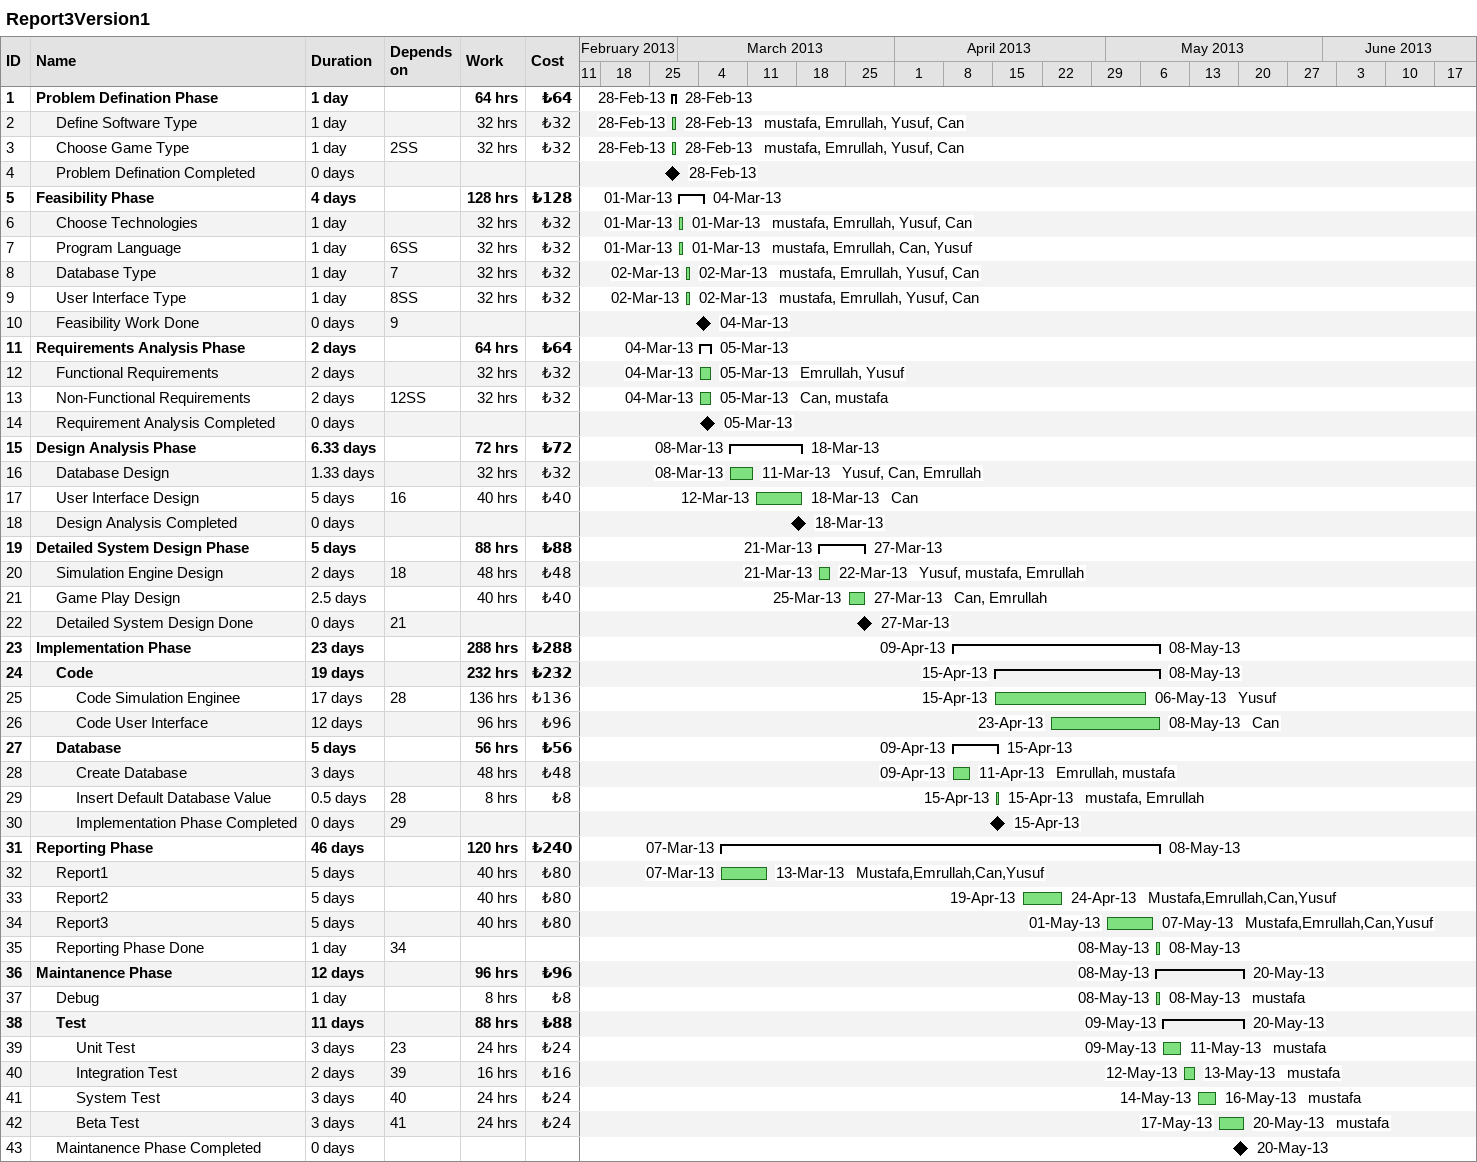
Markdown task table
Report3Version1

| ID | Level | Task | Duration | Start | Finish | Predecessors | Resources | Work (h) | Cost (₺) |
|---|---|---|---|---|---|---|---|---|---|
| 1 | 1 | **Problem Defination Phase** | 1d | 2013-02-28 | 2013-02-28 |  |  | 64 | 64 |
| 2 | 2 | Define Software Type | 1d | 2013-02-28 | 2013-02-28 |  | mustafa, Emrullah, Yusuf, Can | 32 | 32 |
| 3 | 2 | Choose Game Type | 1d | 2013-02-28 | 2013-02-28 | 2SS | mustafa, Emrullah, Yusuf, Can | 32 | 32 |
| 4 | 2 | Problem Defination Completed | 0d | 2013-02-28 | 2013-02-28 |  |  |  |  |
| 5 | 1 | **Feasibility Phase** | 4d | 2013-03-01 | 2013-03-04 |  |  | 128 | 128 |
| 6 | 2 | Choose Technologies | 1d | 2013-03-01 | 2013-03-01 |  | mustafa, Emrullah, Yusuf, Can | 32 | 32 |
| 7 | 2 | Program Language | 1d | 2013-03-01 | 2013-03-01 | 6SS | mustafa, Emrullah, Can, Yusuf | 32 | 32 |
| 8 | 2 | Database Type | 1d | 2013-03-02 | 2013-03-02 | 7 | mustafa, Emrullah, Yusuf, Can | 32 | 32 |
| 9 | 2 | User Interface Type | 1d | 2013-03-02 | 2013-03-02 | 8SS | mustafa, Emrullah, Yusuf, Can | 32 | 32 |
| 10 | 2 | Feasibility Work Done | 0d | 2013-03-04 | 2013-03-04 | 9 |  |  |  |
| 11 | 1 | **Requirements Analysis Phase** | 2d | 2013-03-04 | 2013-03-05 |  |  | 64 | 64 |
| 12 | 2 | Functional Requirements | 2d | 2013-03-04 | 2013-03-05 |  | Emrullah, Yusuf | 32 | 32 |
| 13 | 2 | Non-Functional Requirements | 2d | 2013-03-04 | 2013-03-05 | 12SS | Can, mustafa | 32 | 32 |
| 14 | 2 | Requirement Analysis Completed | 0d | 2013-03-05 | 2013-03-05 |  |  |  |  |
| 15 | 1 | **Design Analysis Phase** | 6.33d | 2013-03-08 | 2013-03-18 |  |  | 72 | 72 |
| 16 | 2 | Database Design | 1.33d | 2013-03-08 | 2013-03-11 |  | Yusuf, Can, Emrullah | 32 | 32 |
| 17 | 2 | User Interface Design | 5d | 2013-03-12 | 2013-03-18 | 16 | Can | 40 | 40 |
| 18 | 2 | Design Analysis Completed | 0d | 2013-03-18 | 2013-03-18 |  |  |  |  |
| 19 | 1 | **Detailed System Design Phase** | 5d | 2013-03-21 | 2013-03-27 |  |  | 88 | 88 |
| 20 | 2 | Simulation Engine Design | 2d | 2013-03-21 | 2013-03-22 | 18 | Yusuf, mustafa, Emrullah | 48 | 48 |
| 21 | 2 | Game Play Design | 2.5d | 2013-03-25 | 2013-03-27 |  | Can, Emrullah | 40 | 40 |
| 22 | 2 | Detailed System Design Done | 0d | 2013-03-27 | 2013-03-27 | 21 |  |  |  |
| 23 | 1 | **Implementation Phase** | 23d | 2013-04-09 | 2013-05-08 |  |  | 288 | 288 |
| 24 | 2 | **Code** | 19d | 2013-04-15 | 2013-05-08 |  |  | 232 | 232 |
| 25 | 3 | Code Simulation Enginee | 17d | 2013-04-15 | 2013-05-06 | 28 | Yusuf | 136 | 136 |
| 26 | 3 | Code User Interface | 12d | 2013-04-23 | 2013-05-08 |  | Can | 96 | 96 |
| 27 | 2 | **Database** | 5d | 2013-04-09 | 2013-04-15 |  |  | 56 | 56 |
| 28 | 3 | Create Database | 3d | 2013-04-09 | 2013-04-11 |  | Emrullah, mustafa | 48 | 48 |
| 29 | 3 | Insert Default Database Value | 0.5d | 2013-04-15 | 2013-04-15 | 28 | mustafa, Emrullah | 8 | 8 |
| 30 | 3 | Implementation Phase Completed | 0d | 2013-04-15 | 2013-04-15 | 29 |  |  |  |
| 31 | 1 | **Reporting Phase** | 46d | 2013-03-07 | 2013-05-08 |  |  | 120 | 240 |
| 32 | 2 | Report1 | 5d | 2013-03-07 | 2013-03-13 |  | Mustafa,Emrullah,Can,Yusuf | 40 | 80 |
| 33 | 2 | Report2 | 5d | 2013-04-19 | 2013-04-24 |  | Mustafa,Emrullah,Can,Yusuf | 40 | 80 |
| 34 | 2 | Report3 | 5d | 2013-05-01 | 2013-05-07 |  | Mustafa,Emrullah,Can,Yusuf | 40 | 80 |
| 35 | 2 | Reporting Phase Done | 1d | 2013-05-08 | 2013-05-08 | 34 |  |  |  |
| 36 | 1 | **Maintanence Phase** | 12d | 2013-05-08 | 2013-05-20 |  |  | 96 | 96 |
| 37 | 2 | Debug | 1d | 2013-05-08 | 2013-05-08 |  | mustafa | 8 | 8 |
| 38 | 2 | **Test** | 11d | 2013-05-09 | 2013-05-20 |  |  | 88 | 88 |
| 39 | 3 | Unit Test | 3d | 2013-05-09 | 2013-05-11 | 23 | mustafa | 24 | 24 |
| 40 | 3 | Integration Test | 2d | 2013-05-12 | 2013-05-13 | 39 | mustafa | 16 | 16 |
| 41 | 3 | System Test | 3d | 2013-05-14 | 2013-05-16 | 40 | mustafa | 24 | 24 |
| 42 | 3 | Beta Test | 3d | 2013-05-17 | 2013-05-20 | 41 | mustafa | 24 | 24 |
| 43 | 2 | Maintanence Phase Completed | 0d | 2013-05-20 | 2013-05-20 |  |  |  |  |
